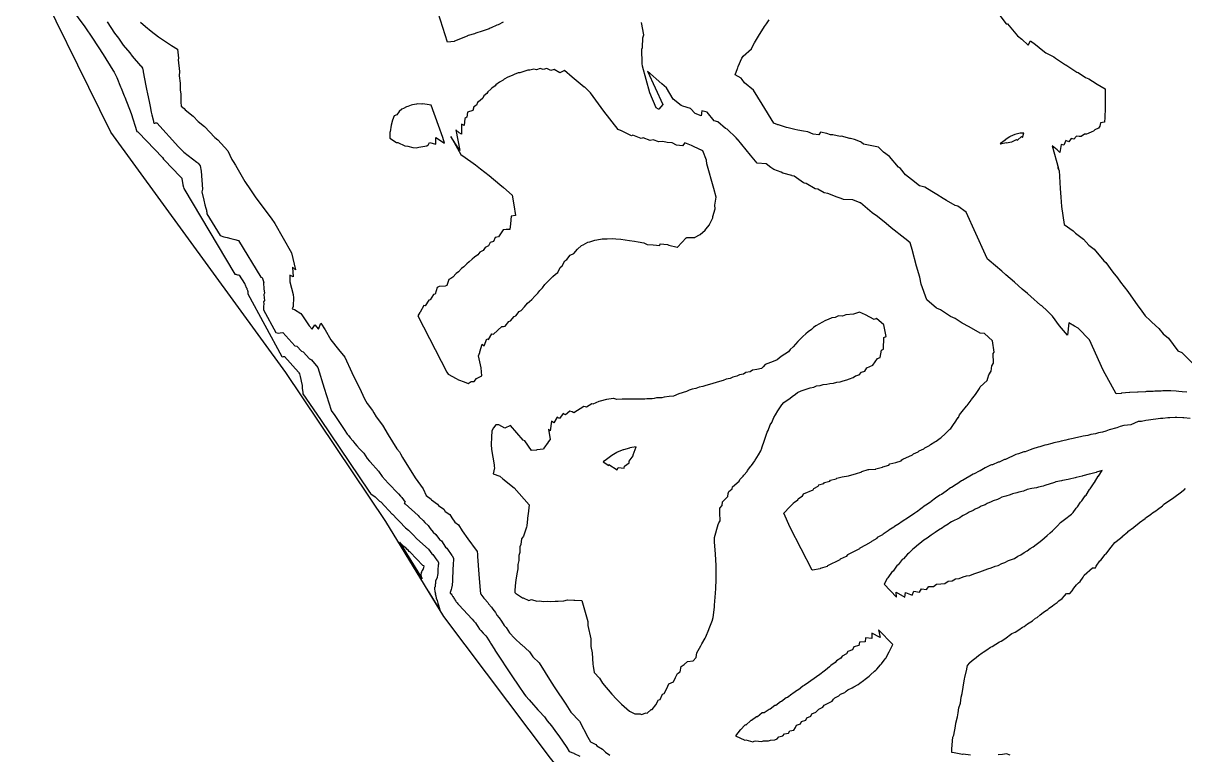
# Model space of a CAD drawing. Header units: metres. Extents: x 706349 to 713144, y 2649082 to 2655455.
# Drawn here: x 707004.7 to 707408.8, y 2652810.2 to 2653064.9 of the extents above; entities that cross this region are included whole.
import ezdxf

# ---------------------------------------------------------------- set-up
doc = ezdxf.new("R2010")
doc.units = ezdxf.units.M
for name, color, linetype in [('C-TINN-BNDY', 110, 'Continuous'), ('C-TOPO-MAJR', 9, 'Continuous'), ('C-TOPO-MINR', 8, 'Continuous')]:
    doc.layers.add(name, color=color, linetype=linetype)

msp = doc.modelspace()

# ---------------------------------------------------------------- linework, layer by layer
at = {"layer": 'C-TINN-BNDY', "color": 110, "linetype": 'Continuous', "lineweight": -3, "flags": 128}
msp.add_lwpolyline([(707845.05, 2652247.32), (707705.16, 2652328.1), (707671.75, 2652357.55), (707530.78, 2652463.27), (707510.3, 2652478.6), (707462.57, 2652517.46), (707431, 2652547.69), (707400.09, 2652574.82), (707368.79, 2652604.09), (707310.31, 2652663.69), (707281.58, 2652696.5), (707242.31, 2652745.87), (707202.93, 2652790.51), (707188.14, 2652809.06), (707151.07, 2652858.4), (707130.89, 2652891.41), (707096, 2652943.28), (707035.14, 2653026.93), (707004.68, 2653089)], dxfattribs=at)
at = {"layer": 'C-TOPO-MAJR', "color": 9, "linetype": 'Continuous', "lineweight": -3, "flags": 128}
for points in [[(707033.91, 2653065.31), (707036.42, 2653061.45), (707037.81, 2653059.67), (707039.49, 2653057.23), (707041.72, 2653054.52), (707042.57, 2653053.39), (707045.53, 2653050.01), (707045.66, 2653049.86), (707046.2, 2653049.27), (707046.39, 2653048.19), (707046.44, 2653047.93), (707047.33, 2653043.06), (707047.59, 2653041.88), (707047.94, 2653040.31), (707048.5, 2653037.57), (707048.84, 2653035.84), (707049.25, 2653033.93), (707049.45, 2653033.01), (707049.85, 2653031.24), (707050.11, 2653029.96), (707050.15, 2653029.97), (707050.28, 2653030.02), (707050.29, 2653030.03), (707050.49, 2653030.1), (707050.69, 2653030.15), (707050.93, 2653030.19), (707051.11, 2653030.17), (707058.74, 2653021.78), (707059.72, 2653020.81), (707060.54, 2653020), (707065.11, 2653016.47), (707065.32, 2653016.28), (707065.49, 2653016.14), (707066.3, 2653015.25), (707066.63, 2653013.35), (707067.01, 2653007.07), (707066.84, 2653006.21), (707067.49, 2653003.32), (707067.9, 2653001.64), (707068.2, 2653000.54), (707068.41, 2652999.81), (707068.45, 2652999.43), (707068.51, 2652999.12), (707068.55, 2652998.88), (707068.59, 2652998.69), (707068.62, 2652998.55), (707073.18, 2652990.95), (707074.44, 2652990.51), (707075.67, 2652990.28), (707076.93, 2652989.97), (707078.25, 2652989.6), (707079.55, 2652989.21), (707087.34, 2652976.5), (707087.78, 2652976.35), (707088.38, 2652974.62), (707088.29, 2652974.45), (707088.45, 2652972.39), (707088.62, 2652970.86), (707088.37, 2652970.44), (707088.51, 2652969.26), (707088.61, 2652968.39), (707088.29, 2652967.84), (707088.34, 2652967.17), (707088.23, 2652966.31), (707088.24, 2652965.86), (707088.25, 2652965.54), (707088.26, 2652965.33), (707088.27, 2652965.21), (707088.27, 2652965.15), (707092.54, 2652957.24), (707093.34, 2652957.03), (707094.12, 2652957.15), (707094.98, 2652957.18), (707099.17, 2652952.57), (707099.89, 2652952.41), (707101.51, 2652950.69), (707102.1, 2652950.51), (707104.32, 2652948.06), (707104.66, 2652947.96), (707105.01, 2652947.73), (707107.14, 2652945.07), (707109.36, 2652937.79), (707111.81, 2652930.14), (707111.77, 2652930.01), (707113.05, 2652928.28), (707114.91, 2652925.49), (707116.29, 2652923.46), (707117.38, 2652921.88), (707117.84, 2652921.35), (707118.46, 2652920.59), (707119.31, 2652919.48), (707120.1, 2652918.55), (707120.72, 2652917.75), (707121.66, 2652916.77), (707122.87, 2652915.52), (707123.14, 2652915.21), (707124.33, 2652913.32), (707125.12, 2652912.48), (707125.34, 2652912.19), (707128.3, 2652908.93), (707129.61, 2652907.14), (707131.67, 2652904.77), (707135.24, 2652901.1), (707135.99, 2652900.28), (707136.44, 2652899.81), (707137.59, 2652898.11), (707137.39, 2652897.88), (707137.28, 2652897.68), (707137.48, 2652897.7), (707137.54, 2652897.54), (707142.07, 2652893.57), (707142.47, 2652893.04), (707143.82, 2652891.81), (707144.39, 2652891.02), (707145.57, 2652890.07), (707146.31, 2652889.03), (707147.29, 2652887.72), (707148.25, 2652886.94), (707149.48, 2652885.21), (707150.17, 2652884.69), (707151.64, 2652882.5), (707152.06, 2652882.2), (707153.77, 2652879.54), (707153.87, 2652879.47), (707154.4, 2652878.65), (707154.3, 2652876.07), (707154.2, 2652875.09), (707154.02, 2652870.72), (707153.98, 2652869.3), (707153.64, 2652868.17), (707153.62, 2652867.73), (707153.24, 2652866.74), (707153.23, 2652866.7), (707153.18, 2652866.57), (707153.22, 2652866.53), (707153.23, 2652866.53), (707153.54, 2652866.24), (707153.57, 2652866.19), (707153.86, 2652865.86), (707154.09, 2652865.48), (707154.17, 2652865.35), (707154.42, 2652864.96), (707154.52, 2652864.78), (707154.75, 2652864.35), (707154.89, 2652864.14), (707155.16, 2652863.7), (707155.35, 2652863.5), (707155.65, 2652863.08), (707155.95, 2652862.72), (707156.2, 2652862.39), (707160.9, 2652857.47), (707161.49, 2652856.79), (707162.01, 2652856.2), (707162.38, 2652855.59), (707162.87, 2652854.85), (707163.48, 2652853.99), (707163.89, 2652853.47), (707164.67, 2652852.59), (707165.63, 2652851.58), (707165.94, 2652851.2), (707167.12, 2652849.25), (707167.29, 2652849.05), (707168.72, 2652846.7), (707168.72, 2652846.69), (707168.77, 2652846.61), (707174.91, 2652837.38), (707176.92, 2652834.41), (707179.12, 2652831.2), (707179.56, 2652830.57), (707180.68, 2652829.37), (707181.46, 2652828.49), (707181.57, 2652828.37), (707183.77, 2652825.88), (707184.17, 2652825.45), (707186, 2652823.39), (707187.02, 2652822.01), (707188.45, 2652820.35), (707190.17, 2652817.9), (707191.09, 2652816.79), (707193.77, 2652812.72), (707194.62, 2652811.42), (707196.2, 2652810.77), (707196.42, 2652810.63), (707198.38, 2652809.75)], [(707409.53, 2652936.5), (707407.9, 2652936.54), (707406.79, 2652936.73), (707405.84, 2652936.83), (707404.02, 2652936.85), (707403.22, 2652936.87), (707401.24, 2652936.85), (707400.58, 2652936.83), (707398.4, 2652936.79), (707397.88, 2652936.73), (707395.53, 2652936.66), (707395.14, 2652936.59), (707392.64, 2652936.49), (707392.37, 2652936.44), (707389.73, 2652936.32), (707389.57, 2652936.28), (707386.81, 2652936.06), (707386.7, 2652936.01), (707384.98, 2652935.87), (707380.43, 2652944.11), (707375.67, 2652954.65), (707371.77, 2652958.75), (707370.49, 2652959.44), (707368.46, 2652960.53), (707368.02, 2652956.26), (707365.23, 2652959.58), (707362.83, 2652962.95), (707360.94, 2652964.77), (707359.05, 2652966.46), (707358.65, 2652966.78), (707355.32, 2652969.77), (707354.13, 2652970.75), (707352.29, 2652972.3), (707349.63, 2652974.69), (707346.53, 2652977.31), (707345.14, 2652978.53), (707340.73, 2652982.25), (707340.61, 2652982.36), (707340.16, 2652982.73), (707339.48, 2652984.24), (707332.75, 2652999.09), (707329.84, 2653001.18), (707328.9, 2653001.41), (707325.96, 2653003.15), (707324.72, 2653003.9), (707322.55, 2653005.23), (707320.79, 2653006.3), (707318.34, 2653007.81), (707316.48, 2653008.31), (707313.72, 2653010.47), (707311.66, 2653012.1), (707309.93, 2653014.27), (707309.26, 2653014.8), (707306.04, 2653018.48), (707303.98, 2653019.94), (707302.23, 2653021.75), (707297.03, 2653022.81), (707296.35, 2653023.33), (707295.98, 2653023.59), (707293.94, 2653024.42), (707292.5, 2653024.79), (707292.34, 2653024.77), (707289.38, 2653025.56), (707288.89, 2653025.48), (707286.38, 2653026.03), (707285.59, 2653025.96), (707284.3, 2653026.43), (707282.06, 2653027), (707281.5, 2653025.97), (707279.58, 2653026.27), (707277.65, 2653027.01), (707276.19, 2653027.33), (707274.23, 2653027.66), (707273.18, 2653027.88), (707270.86, 2653028.41), (707270.2, 2653028.56), (707267.47, 2653029.47), (707267.25, 2653029.52), (707265.81, 2653030.12), (707261.73, 2653036.66), (707258.8, 2653041.56), (707255.68, 2653044.06), (707254.87, 2653045.23), (707254.51, 2653045.79), (707252.37, 2653046.9), (707253.17, 2653049.06), (707253.3, 2653049.38), (707253.46, 2653049.78), (707254.76, 2653052.71), (707255.16, 2653053.44), (707258.11, 2653055.95), (707258.55, 2653057.03), (707259.16, 2653058.08), (707260.13, 2653059.73), (707260.86, 2653060.98), (707261.72, 2653062.24), (707262.55, 2653063.7), (707263.3, 2653064.66), (707264.27, 2653066.04)]]:
    msp.add_lwpolyline(points, dxfattribs=at)
at = {"layer": 'C-TOPO-MINR', "color": 8, "linetype": 'Continuous', "lineweight": -3, "flags": 128}
for points, elevation in [([(707021.51, 2653069.92), (707026.13, 2653063.64), (707028.8, 2653059.61), (707032.48, 2653053.99), (707035.82, 2653048.5), (707036.27, 2653047.78), (707036.94, 2653046.65), (707037.24, 2653045.92), (707038.52, 2653042.77), (707038.62, 2653042.51), (707038.75, 2653042.23), (707039.81, 2653039.62), (707040, 2653039.13), (707042.2, 2653033.41), (707044.23, 2653027.23), (707044.52, 2653027.05), (707044.52, 2653027.03), (707044.62, 2653026.96), (707044.63, 2653026.95), (707044.73, 2653026.86), (707053.08, 2653018.12), (707053.53, 2653017.59), (707053.86, 2653017.21), (707059.27, 2653011.53), (707059.32, 2653011.48), (707059.84, 2653010.98), (707059.87, 2653010.72), (707060.09, 2653009.48), (707060.25, 2653008.56), (707060.44, 2653007.81), (707060.53, 2653007.29), (707078.34, 2652977.56), (707078.64, 2652977.46), (707078.92, 2652977.41), (707079.21, 2652977.33), (707079.52, 2652977.25), (707079.82, 2652977.16), (707081.62, 2652974.22), (707081.81, 2652974.15), (707081.82, 2652973.98), (707081.86, 2652973.76), (707081.96, 2652973.49), (707082.19, 2652973.17), (707082.28, 2652972.89), (707082.44, 2652972.64), (707082.52, 2652972.35), (707082.64, 2652972.18), (707082.68, 2652971.92), (707082.74, 2652971.82), (707082.76, 2652971.59), (707082.78, 2652971.56), (707082.79, 2652971.54), (707082.78, 2652971.51), (707082.8, 2652971.14), (707082.85, 2652970.8), (707082.85, 2652970.65), (707094.62, 2652948.83), (707094.94, 2652948.75), (707095.25, 2652948.8), (707095.6, 2652948.81), (707100.45, 2652943.46), (707100.62, 2652943.16), (707100.82, 2652942.88), (707101.05, 2652941.93), (707101.04, 2652941.87), (707101.65, 2652939.28), (707101.71, 2652938.97), (707101.77, 2652937.82), (707101.86, 2652937.01), (707101.91, 2652936.48), (707101.98, 2652936.12), (707102.02, 2652935.87), (707108.13, 2652926.91), (707124.9, 2652901.93), (707125.56, 2652901.15), (707126.11, 2652900.71), (707126.63, 2652900.4), (707127.18, 2652900.04), (707128.64, 2652898.56), (707129.09, 2652898.26), (707133.17, 2652893.91), (707133.19, 2652893.92), (707133.34, 2652893.76), (707134.53, 2652892.48), (707135.57, 2652891.44), (707137.65, 2652889.25), (707138.74, 2652888.36), (707140.32, 2652886.81), (707141.66, 2652885.36), (707145.66, 2652881.85), (707146.9, 2652880.22), (707147.18, 2652879.96), (707148.6, 2652877.98), (707148.67, 2652877.92), (707149.18, 2652877.21), (707149.13, 2652876.42), (707149.1, 2652876.37), (707148.98, 2652874.45), (707148.88, 2652873.15), (707148.78, 2652872.88), (707148.69, 2652871.93), (707148.6, 2652871.6), (707148.18, 2652870.79), (707148.14, 2652870.38), (707148.12, 2652869.84), (707148.06, 2652869.46), (707148.06, 2652868.96), (707147.98, 2652868.7), (707147.86, 2652868.55), (707147.76, 2652868.44), (707147.83, 2652867.86), (707147.95, 2652867.17), (707147.89, 2652867.1), (707148.09, 2652866.28), (707148.06, 2652866.24), (707148.23, 2652865.53), (707148.2, 2652865.5), (707148.4, 2652864.72), (707148.65, 2652863.88), (707148.91, 2652862.97), (707149.69, 2652860.79), (707145.72, 2652867.15)], 2), ([(707171.71, 2653065.25), (707169.9, 2653064.33), (707169.44, 2653064.15), (707167.52, 2653063.28), (707167.11, 2653063.13), (707166.74, 2653062.96), (707164.68, 2653062.21), (707164.36, 2653062.07), (707162.18, 2653061.4), (707161.94, 2653061.27), (707161.71, 2653061.13), (707159.44, 2653060.54), (707159.29, 2653060.43), (707159.14, 2653060.32), (707154.79, 2653058.67), (707154.72, 2653058.61), (707154.64, 2653058.55), (707152.26, 2653058.22), (707149, 2653068.49)], -2), ([(707343.81, 2653068.5), (707346.67, 2653064.69), (707347.18, 2653064.64), (707350.61, 2653060.52), (707352.19, 2653059.35), (707354.34, 2653057.2), (707355.2, 2653058.68), (707356.89, 2653057.43), (707359.46, 2653055.33), (707360.53, 2653054.58), (707363.26, 2653053.12), (707363.88, 2653052.75), (707367.37, 2653050.43), (707367.5, 2653050.37), (707368.54, 2653049.67), (707371.24, 2653047.87), (707371.79, 2653047.68), (707374.24, 2653045.93), (707375.41, 2653045.5), (707376.68, 2653044.66), (707378.4, 2653043.7), (707381.09, 2653042.01), (707381.12, 2653035.27), (707381.07, 2653032.05), (707380.87, 2653030.41), (707379.56, 2653030.18), (707379.22, 2653029.04), (707378.8, 2653028.39), (707377.48, 2653027.81), (707377.02, 2653027.34), (707376.5, 2653027.02), (707375.19, 2653026.43), (707374.6, 2653026.26), (707373.9, 2653026.21), (707372.77, 2653025.39), (707372.07, 2653025.38), (707371.16, 2653025.53), (707370.27, 2653024.48), (707369.31, 2653024.74), (707368.44, 2653023.61), (707367.39, 2653024.03), (707366.73, 2653022.38), (707365.81, 2653022.65), (707365.41, 2653019.92), (707364.37, 2653020.82), (707362.67, 2653022.24), (707364.87, 2653014.24), (707364.58, 2653014.6), (707365.08, 2653013.58), (707365.45, 2653007.37), (707365.74, 2653004.33), (707365.97, 2653001.09), (707366.87, 2652994.85), (707370.04, 2652992.62), (707370.84, 2652991.74), (707373.61, 2652989.75), (707375.47, 2652987.58), (707377.35, 2652986.2), (707380.62, 2652982.13), (707381.38, 2652981.55), (707383.79, 2652978.19), (707385.41, 2652976.19), (707386.43, 2652974.72), (707389.05, 2652971.52), (707392.54, 2652966.48), (707393.34, 2652965.48), (707395.03, 2652963.04), (707396.81, 2652961.39), (707397.31, 2652960.8), (707399.78, 2652958.64), (707401.35, 2652956.7), (707403.16, 2652955.2), (707406.46, 2652950.85), (707407.79, 2652950.24), (707411.42, 2652946.61)], 2), ([(707045.44, 2653065.21), (707047.24, 2653063.67), (707049.14, 2653062.12), (707051.69, 2653060.17), (707052.77, 2653059.44), (707055.91, 2653057.29), (707056.27, 2653057.1), (707058.41, 2653055.83), (707058.68, 2653052.75), (707058.64, 2653052.11), (707059.08, 2653048.1), (707058.98, 2653046.56), (707059.29, 2653043.99), (707059.28, 2653041.59), (707059.47, 2653040.25), (707059.54, 2653037.36), (707059.68, 2653035.98), (707060.69, 2653035.14), (707061.02, 2653034.77), (707063.85, 2653032.51), (707065.5, 2653030.71), (707067.74, 2653028.92), (707071.34, 2653025.09), (707072.39, 2653024.29), (707075.86, 2653020.39), (707077.28, 2653017.45), (707077.75, 2653016.7), (707078.55, 2653015.43), (707081.8, 2653009.76), (707083.81, 2653006.83), (707085.37, 2653004.4), (707088.08, 2653000.78), (707090.95, 2652996.99), (707092.2, 2652995.13), (707098.06, 2652984.91), (707099.46, 2652979), (707098.34, 2652979.92), (707098.63, 2652976.56), (707097.47, 2652977.21), (707097.42, 2652974.85), (707098.62, 2652970.47), (707098.74, 2652969.3), (707098.57, 2652966.45), (707098.59, 2652966.24), (707098.21, 2652965.45), (707099.1, 2652965.18), (707101.26, 2652963.78), (707101.6, 2652963.35), (707104.18, 2652959.51), (707105.21, 2652958.4), (707106.15, 2652959.87), (707107.37, 2652958.41), (707108.18, 2652960.43), (707109.72, 2652958.13), (707111.69, 2652954.64), (707114.32, 2652951.28), (707116.59, 2652948.65), (707119.01, 2652943.32), (707122.22, 2652936.7), (707123.46, 2652934.11), (707124.3, 2652932.44), (707126.22, 2652930.03), (707126.65, 2652929.3), (707127.49, 2652927.88), (707129.7, 2652924.93), (707131.7, 2652921.54), (707134.63, 2652916.77), (707135.57, 2652915.62), (707135.9, 2652915.03), (707136.7, 2652913.7), (707141.07, 2652906.59), (707143.81, 2652902.79), (707144.88, 2652900.51), (707146.64, 2652899.19), (707146.79, 2652898.96), (707148.84, 2652897.49), (707149.17, 2652896.97), (707151, 2652895.7), (707151.53, 2652894.87), (707153.12, 2652893.87), (707153.84, 2652892.71), (707154.84, 2652891.2), (707156.08, 2652890.28), (707157.43, 2652888.16), (707159.39, 2652885.36), (707162.28, 2652881.44), (707162.36, 2652881.37), (707162.67, 2652880.93), (707162.74, 2652880), (707162.79, 2652879.3), (707163.25, 2652873.11), (707163.67, 2652867.38), (707163.74, 2652866.34), (707163.86, 2652866.19), (707163.87, 2652866.18), (707163.88, 2652866.17), (707163.88, 2652866.16), (707165, 2652864.78), (707165.09, 2652864.68), (707165.21, 2652864.56), (707166.34, 2652863.2), (707166.58, 2652862.8), (707167.62, 2652861.57), (707168.02, 2652860.93), (707168.95, 2652859.79), (707169.51, 2652858.87), (707170.31, 2652857.94), (707171.04, 2652856.76), (707172.03, 2652855.26), (707172.67, 2652854.51), (707173.92, 2652852.73), (707175.57, 2652850.83), (707175.85, 2652850.53), (707177.8, 2652848.74), (707177.82, 2652848.71), (707178.02, 2652848.58), (707180.79, 2652846.02), (707182.01, 2652844.27), (707184.19, 2652842.19), (707188.35, 2652835.53), (707189.61, 2652833.55), (707193.42, 2652827.83), (707195.19, 2652825.1), (707198.18, 2652821.87), (707201.17, 2652816.34), (707202.05, 2652814.76), (707203.86, 2652813.77), (707204.24, 2652813.38), (707206.21, 2652812.19), (707207.24, 2652811.1), (707208.76, 2652810.14)], -2), ([(707410.69, 2652927.28), (707408.45, 2652927.52), (707408.11, 2652927.53), (707406.03, 2652927.59), (707405.53, 2652927.58), (707403.61, 2652927.54), (707402.95, 2652927.52), (707401.17, 2652927.31), (707400.37, 2652927.29), (707398.72, 2652927.01), (707397.81, 2652926.98), (707396.26, 2652926.65), (707395.23, 2652926.6), (707393.79, 2652926.27), (707392.65, 2652926.18), (707390.11, 2652925.09), (707388.9, 2652924.99), (707387.61, 2652924.84), (707386.34, 2652924.46), (707385.16, 2652924), (707382.53, 2652923.35), (707381.37, 2652922.92), (707380.25, 2652922.53), (707378.76, 2652922.33), (707377.71, 2652921.93), (707376.14, 2652921.73), (707375.13, 2652921.41), (707373.5, 2652921.16), (707372.56, 2652920.87), (707370.9, 2652920.55), (707370.01, 2652920.31), (707368.3, 2652919.97), (707367.48, 2652919.75), (707365.78, 2652919.36), (707365.01, 2652919.18), (707363.27, 2652918.75), (707362.59, 2652918.58), (707360.81, 2652918.11), (707360.18, 2652917.98), (707358.39, 2652917.43), (707357.81, 2652917.33), (707356.01, 2652916.72), (707355.04, 2652916.39), (707353.27, 2652915.72), (707352.79, 2652915.64), (707350.97, 2652914.94), (707350.53, 2652914.87), (707350.1, 2652914.79), (707346.5, 2652913.05), (707346.1, 2652912.97), (707344.23, 2652912.13), (707343.85, 2652912.05), (707341.97, 2652911.2), (707341.62, 2652911.11), (707341.26, 2652911.01), (707339.43, 2652910.09), (707337.64, 2652909.09), (707337.3, 2652908.99), (707335.53, 2652908.03), (707335.22, 2652907.91), (707333.49, 2652906.86), (707333.18, 2652906.74), (707331.47, 2652905.68), (707331.16, 2652905.56), (707329.54, 2652904.44), (707329.24, 2652904.3), (707327.64, 2652903.23), (707327.34, 2652903.09), (707325.77, 2652901.98), (707324.22, 2652900.86), (707323.63, 2652900.58), (707322.1, 2652899.49), (707320.59, 2652898.36), (707320.32, 2652898.2), (707318.78, 2652897.11), (707318.51, 2652896.95), (707315.45, 2652894.72), (707315.19, 2652894.55), (707314.93, 2652894.36), (707313.35, 2652893.29), (707311.72, 2652892.19), (707311.48, 2652891.99), (707309.8, 2652890.91), (707309.56, 2652890.7), (707307.83, 2652889.66), (707307.61, 2652889.44), (707305.86, 2652888.37), (707305.65, 2652888.13), (707303.89, 2652887.06), (707303.69, 2652886.81), (707301.83, 2652885.8), (707301.65, 2652885.54), (707299.79, 2652884.49), (707299.61, 2652884.22), (707297.72, 2652883.18), (707295.74, 2652882.17), (707295.6, 2652881.91), (707293.6, 2652880.84), (707291.5, 2652879.79), (707291.01, 2652879.26), (707288.91, 2652878.33), (707288.79, 2652878.07), (707284.53, 2652875.98), (707284.44, 2652875.76), (707281.99, 2652875.07), (707281.94, 2652874.91), (707279.25, 2652874.5), (707279.25, 2652874.49), (707279.16, 2652874.49), (707271.5, 2652889.33), (707269.38, 2652894.34), (707269.64, 2652894.69), (707269.65, 2652894.71), (707271.09, 2652896.22), (707271.15, 2652896.33), (707272.59, 2652897.71), (707272.68, 2652897.91), (707274.21, 2652899.02), (707274.33, 2652899.3), (707275.87, 2652900.33), (707276.01, 2652900.68), (707276.19, 2652901.08), (707279.55, 2652902.46), (707279.73, 2652902.86), (707281.29, 2652903.75), (707281.52, 2652904.15), (707283.27, 2652904.69), (707283.51, 2652905.05), (707285.35, 2652905.49), (707285.61, 2652905.76), (707287.49, 2652906.22), (707287.73, 2652906.47), (707289.65, 2652906.93), (707291.8, 2652907.34), (707292.17, 2652907.45), (707294.24, 2652908.07), (707296.42, 2652908.77), (707296.48, 2652908.8), (707298.71, 2652909.5), (707298.71, 2652909.5), (707298.86, 2652909.55), (707301.3, 2652909.65), (707301.38, 2652909.78), (707303.6, 2652910.3), (707303.73, 2652910.5), (707305.82, 2652911.03), (707306.21, 2652911.44), (707308.26, 2652911.99), (707310.17, 2652912.49), (707310.42, 2652912.84), (707310.69, 2652913.12), (707314.14, 2652914.59), (707314.43, 2652914.96), (707316.09, 2652915.65), (707316.43, 2652915.98), (707318.07, 2652916.68), (707318.43, 2652917.01), (707319.98, 2652917.92), (707320.35, 2652918.24), (707321.88, 2652919.1), (707322.28, 2652919.37), (707323.71, 2652920.41), (707324.08, 2652920.71), (707325.42, 2652921.94), (707325.74, 2652922.2), (707327.14, 2652923.52), (707327.39, 2652923.76), (707328.59, 2652925.53), (707328.76, 2652925.66), (707330.01, 2652927.63), (707330.06, 2652927.68), (707330.45, 2652928.51), (707331.43, 2652929.74), (707332.87, 2652931.55), (707332.99, 2652931.66), (707333.11, 2652931.78), (707334.47, 2652933.64), (707334.67, 2652933.88), (707335.96, 2652935.6), (707336.21, 2652935.98), (707337.36, 2652937.67), (707337.68, 2652938.26), (707340.09, 2652940.47), (707340.36, 2652941.3), (707340.64, 2652942.5), (707341.47, 2652943.71), (707341.64, 2652945.66), (707342.28, 2652946.56), (707342.2, 2652949.85), (707342.48, 2652950.42), (707341.93, 2652954.28), (707339.11, 2652956.81), (707337.63, 2652956.95), (707333.85, 2652959.15), (707331.41, 2652960.45), (707328.96, 2652962.03), (707327.35, 2652962.76), (707323.84, 2652965.13), (707323.05, 2652965.46), (707322.46, 2652965.65), (707319.1, 2652968.55), (707317.11, 2652974.09), (707316.59, 2652976.44), (707315.43, 2652980.35), (707313.95, 2652986.06), (707313.71, 2652986.87), (707313.3, 2652988.47), (707311.88, 2652989.58), (707311.41, 2652989.97), (707306.68, 2652993.66), (707304.9, 2652995.13), (707301.93, 2652997.53), (707300.03, 2652998.91), (707296.03, 2653002.3), (707295.9, 2653002.35), (707295.88, 2653002.36), (707293.3, 2653003.36), (707290.06, 2653003.46), (707289.23, 2653003.85), (707287.49, 2653004.4), (707286.1, 2653005.07), (707284.61, 2653005.54), (707283.37, 2653005.84), (707281.21, 2653007.05), (707280.27, 2653007.25), (707277.12, 2653009.06), (707276.57, 2653009.2), (707276.14, 2653009.25), (707272.87, 2653011.6), (707272.2, 2653011.79), (707272.12, 2653011.83), (707268.97, 2653012.72), (707268.45, 2653013.06), (707265.81, 2653013.9), (707264.81, 2653014.69), (707263.23, 2653015.97), (707260.01, 2653016.12), (707257.72, 2653018.96), (707253.21, 2653024.47), (707253.09, 2653024.56), (707252.79, 2653024.99), (707249.63, 2653027.99), (707249, 2653028.23), (707246.34, 2653030.54), (707245.14, 2653030.94), (707242.61, 2653033.85), (707240.76, 2653034.31), (707240.52, 2653032.64), (707238.48, 2653033.45), (707236.84, 2653035.22), (707234.22, 2653035.99), (707233.66, 2653036.26), (707230.78, 2653038.42), (707228.45, 2653042.41), (707226.82, 2653043.79), (707221.92, 2653048.23), (707227.19, 2653036.59), (707225.86, 2653034.97), (707225.75, 2653034.97), (707224.96, 2653035.45), (707222.74, 2653040.6), (707220.14, 2653049.89), (707220.04, 2653050.79), (707220.07, 2653050.88), (707219.88, 2653055.84), (707220.1, 2653056.46), (707220.23, 2653059.81), (707220.57, 2653060.85), (707219.81, 2653065.1)], -2), ([(707334.26, 2652810.12), (707331.76, 2652810.42), (707331.46, 2652810.37), (707328.61, 2652810.89), (707328.54, 2652810.88), (707327.8, 2652811.07), (707327.8, 2652812.22), (707327.82, 2652812.34), (707328.07, 2652816.3), (707328.51, 2652817.06), (707329.05, 2652820.17), (707329.18, 2652821.23), (707329.79, 2652823.48), (707329.95, 2652824.88), (707330.17, 2652826.62), (707330.74, 2652828.19), (707330.97, 2652830.32), (707331.37, 2652831.53), (707331.71, 2652833.8), (707332.16, 2652836.63), (707332.35, 2652837.16), (707332.94, 2652840.01), (707332.99, 2652840.17), (707333.21, 2652841.33), (707333.99, 2652842.25), (707334.07, 2652842.33), (707335.46, 2652843.52), (707335.67, 2652843.67), (707337.01, 2652844.83), (707338.32, 2652845.69), (707338.7, 2652845.92), (707340, 2652846.79), (707341.24, 2652847.69), (707341.76, 2652847.95), (707343.09, 2652848.68), (707344.33, 2652849.56), (707344.91, 2652849.82), (707346.21, 2652850.57), (707348.63, 2652852.4), (707349.85, 2652852.9), (707351.11, 2652853.73), (707352.32, 2652854.64), (707352.9, 2652854.91), (707354.06, 2652855.8), (707354.63, 2652856.1), (707355.79, 2652856.89), (707356.87, 2652857.75), (707357.42, 2652858.05), (707358.49, 2652858.89), (707359.55, 2652859.72), (707360.07, 2652860.07), (707361.16, 2652860.85), (707361.69, 2652861.25), (707362.78, 2652862.04), (707363.33, 2652862.53), (707364.47, 2652863.23), (707365.06, 2652863.82), (707366.12, 2652864.59), (707366.94, 2652865.53), (707367.69, 2652866.31), (707368.88, 2652866.36), (707369.6, 2652867.29), (707370.28, 2652868.23), (707371.19, 2652869.43), (707371.85, 2652870.04), (707372.44, 2652870.58), (707373.47, 2652872.04), (707373.84, 2652872.73), (707376.71, 2652875.24), (707377.72, 2652875.27), (707377.98, 2652875.84), (707379.32, 2652877.72), (707379.57, 2652877.96), (707381.13, 2652879.95), (707381.3, 2652880.09), (707381.45, 2652880.22), (707383.09, 2652882.39), (707383.15, 2652882.45), (707383.2, 2652882.49), (707384.53, 2652884.1), (707385.01, 2652884.51), (707385.01, 2652884.52), (707387.01, 2652886.14), (707387.05, 2652886.19), (707389.01, 2652887.79), (707389.07, 2652887.89), (707391.02, 2652889.36), (707391.1, 2652889.49), (707393, 2652890.95), (707393.11, 2652891.12), (707395.03, 2652892.49), (707395.16, 2652892.68), (707397.08, 2652893.96), (707397.21, 2652894.18), (707399.15, 2652895.38), (707399.29, 2652895.59), (707401.11, 2652896.88), (707401.28, 2652897.1), (707401.44, 2652897.36), (707405.07, 2652899.74), (707405.49, 2652900.12), (707407.18, 2652901.42), (707408.8, 2652902.69), (707408.95, 2652903.03)], -2), ([(707348.09, 2652810.1), (707346.77, 2652810.53), (707345.44, 2652810.38), (707343.93, 2652810.22)], -2)]:
    msp.add_lwpolyline(points, dxfattribs=dict(at, elevation=elevation))
for points, elevation in [([(707156.63, 2653020.55), (707156.15, 2653021.28), (707153.47, 2653025.47), (707156.9, 2653019.13), (707157.44, 2653018.78), (707157.59, 2653018.67), (707162.07, 2653015.6), (707163.76, 2653014.2), (707166.85, 2653011.88), (707170.49, 2653008.68), (707171.77, 2653007.66), (707174.85, 2653004.96), (707175.33, 2653001.66), (707175.97, 2652997.93), (707174.4, 2652997.72), (707174.21, 2652995.02), (707173.98, 2652993.09), (707172.71, 2652993.04), (707171.62, 2652992.95), (707170.06, 2652990.54), (707168.94, 2652990.27), (707168.34, 2652988.9), (707167.19, 2652988.53), (707166.55, 2652987.32), (707165.44, 2652986.78), (707164.71, 2652985.78), (707163.59, 2652985.12), (707162.84, 2652984.21), (707161.7, 2652983.48), (707160.94, 2652982.68), (707159.82, 2652981.79), (707159.06, 2652981.07), (707157.96, 2652980.04), (707157.2, 2652979.45), (707156.08, 2652978.28), (707155.34, 2652977.76), (707154.18, 2652976.45), (707153.48, 2652976.05), (707152.76, 2652975.66), (707152.03, 2652973.58), (707151.44, 2652973.33), (707149.4, 2652973.17), (707148.69, 2652972.9), (707147.99, 2652970.6), (707147.46, 2652970.45), (707146.22, 2652968.6), (707145.81, 2652968.52), (707144.49, 2652966.51), (707144.1, 2652966.62), (707142.77, 2652964.26), (707142.71, 2652964.15), (707142.03, 2652962.96), (707152.09, 2652943.45), (707152.56, 2652942.67), (707155.36, 2652941.24), (707156.1, 2652940.77), (707158.15, 2652940.02), (707159.44, 2652939.49), (707160.48, 2652940.13), (707161.61, 2652940.11), (707162.39, 2652941.25), (707164.19, 2652942.09), (707164.05, 2652944.89), (707163.11, 2652949.13), (707163.55, 2652950.28), (707163.54, 2652950.49), (707164.41, 2652953.18), (707165.05, 2652952.56), (707166.03, 2652954.95), (707166.56, 2652954.76), (707167.68, 2652956.79), (707168.28, 2652956.66), (707171.16, 2652959.35), (707171.82, 2652959.34), (707172.37, 2652959.41), (707173.64, 2652961.05), (707174.22, 2652961.24), (707175.47, 2652962.73), (707176.09, 2652963.02), (707177.26, 2652964.51), (707177.91, 2652964.9), (707179.1, 2652966.2), (707180.18, 2652967.42), (707180.88, 2652968.04), (707181.59, 2652968.74), (707182.69, 2652969.83), (707183.69, 2652970.9), (707184.41, 2652971.84), (707185.38, 2652972.78), (707186.13, 2652973.88), (707187.03, 2652974.74), (707189, 2652976.72), (707189.87, 2652977.47), (707190.72, 2652978.14), (707191.5, 2652979.81), (707192.24, 2652980.4), (707193.16, 2652982.13), (707193.81, 2652982.6), (707194.97, 2652984.15), (707196.27, 2652984.73), (707197.51, 2652986.16), (707198.94, 2652987.46), (707199.47, 2652987.76), (707201.13, 2652988.65), (707201.77, 2652988.81), (707203.55, 2652989.34), (707204.25, 2652989.48), (707206.06, 2652989.77), (707206.92, 2652989.83), (707207.87, 2652989.86), (707209.71, 2652989.92), (707210.9, 2652989.83), (707212.65, 2652989.71), (707214.11, 2652989.46), (707215.65, 2652989.28), (707217.34, 2652988.98), (707218.68, 2652988.73), (707220.58, 2652988.4), (707221.81, 2652987.83), (707223.85, 2652987.68), (707226.16, 2652987.5), (707226.32, 2652988.07), (707228.79, 2652987.79), (707229.3, 2652987.56), (707232.26, 2652986.91), (707232.31, 2652986.91), (707235.36, 2652990.11), (707235.49, 2652990.16), (707235.6, 2652990.23), (707237.9, 2652990.27), (707238.19, 2652990.21), (707238.21, 2652990.24), (707240.16, 2652991.3), (707240.2, 2652991.35), (707241.92, 2652992.79), (707242.21, 2652993.2), (707243.42, 2652994.71), (707243.44, 2652994.82), (707244.65, 2652997.11), (707244.65, 2652997.55), (707245.44, 2653000.31), (707245.28, 2653001.54), (707245.75, 2653004.27), (707244.97, 2653007.3), (707242.51, 2653015.87), (707242.36, 2653017.16), (707241.17, 2653020.41), (707240.49, 2653020.74), (707240.34, 2653020.85), (707237.24, 2653022.34), (707234.92, 2653023.27), (707234.04, 2653022.2), (707231.93, 2653022.37), (707230.5, 2653023.23), (707228.74, 2653023.3), (707227.24, 2653023.74), (707225.8, 2653023.63), (707223.9, 2653024.28), (707222.76, 2653024.08), (707220.43, 2653024.95), (707219.63, 2653024.7), (707216.73, 2653025.93), (707216.27, 2653025.71), (707212.61, 2653027.53), (707212.53, 2653027.47), (707211.72, 2653027.92), (707206.69, 2653034.25), (707202.08, 2653040.69), (707200.09, 2653042.64), (707199.88, 2653042.57), (707195.63, 2653046.14), (707192.98, 2653048.35), (707191.36, 2653047.59), (707189.37, 2653048.74), (707188.31, 2653048.4), (707186.83, 2653049.08), (707185.64, 2653048.72), (707184.49, 2653049.09), (707183.24, 2653048.67), (707182.32, 2653048.87), (707180.98, 2653048.49), (707180.24, 2653048.51), (707178.9, 2653048.04), (707177.47, 2653047.61), (707176.91, 2653047.55), (707175.53, 2653046.97), (707175.08, 2653046.82), (707173.69, 2653046.24), (707173.29, 2653046.08), (707171.96, 2653045.37), (707171.63, 2653045.1), (707170.35, 2653044.34), (707169.16, 2653043.45), (707168.86, 2653043.12), (707167.7, 2653042.27), (707167.39, 2653041.86), (707166.34, 2653040.93), (707166.02, 2653040.37), (707164.98, 2653039.57), (707164.64, 2653038.82), (707163.71, 2653038), (707162.75, 2653037.31), (707162.43, 2653036.3), (707161.5, 2653035.74), (707161.16, 2653034.43), (707159.24, 2653033.88), (707159.02, 2653032.22), (707158.34, 2653031.71), (707158.15, 2653029.28), (707157.17, 2653029.73), (707157.13, 2653026.21), (707156.39, 2653026.68), (707155.19, 2653027.78), (707156.63, 2653020.55)], -4), ([(707145.23, 2653036.53), (707143.59, 2653036.77), (707143.34, 2653036.7), (707141.83, 2653036.75), (707141.48, 2653036.66), (707140.14, 2653036.47), (707139.7, 2653036.29), (707138.49, 2653035.9), (707138.01, 2653035.78), (707136.95, 2653035.15), (707136.42, 2653034.96), (707135.49, 2653034.13), (707134.71, 2653032.98), (707133.74, 2653032.66), (707133.21, 2653031.16), (707132.74, 2653029.37), (707132.39, 2653027.01), (707132.23, 2653026.97), (707132.2, 2653024.86), (707134.5, 2653023.3), (707134.97, 2653023.31), (707137.42, 2653022.14), (707138.48, 2653022.06), (707140.21, 2653021.59), (707141.45, 2653021.44), (707142.31, 2653021.67), (707145.07, 2653022.13), (707145.64, 2653022.63), (707146.02, 2653023.39), (707148.21, 2653022.73), (707148.28, 2653023.7), (707148.21, 2653025.13), (707151.26, 2653023.15), (707150.62, 2653025.07), (707149.12, 2653029.22), (707146.56, 2653036.29), (707145.23, 2653036.53)], -4), ([(707344.67, 2653023.02), (707344.58, 2653022.88), (707344.71, 2653022.88), (707344.73, 2653022.87), (707346.63, 2653023.33), (707346.74, 2653023.24), (707348.6, 2653023.61), (707350.25, 2653024.37), (707350.68, 2653024.18), (707352.06, 2653025.42), (707352.41, 2653025.06), (707352.79, 2653026.57), (707351.61, 2653026.56), (707351.53, 2653026.55), (707349.71, 2653026.18), (707348.06, 2653025.41), (707347.92, 2653025.37), (707346.36, 2653024.22), (707346.28, 2653024.2), (707344.67, 2653023.02)], 2), ([(707188.43, 2652926.39), (707188.04, 2652923.03), (707187.4, 2652923.54), (707188.07, 2652919.97), (707187.31, 2652919.1), (707187.28, 2652919.02), (707185.86, 2652916.94), (707185.76, 2652916.59), (707183.34, 2652916.42), (707183.32, 2652916.22), (707181.58, 2652916.1), (707179.23, 2652919.51), (707178.62, 2652919.73), (707174.24, 2652924.8), (707172.27, 2652923.88), (707170.19, 2652925.12), (707169.16, 2652925.13), (707168.33, 2652923.98), (707167.77, 2652922.95), (707167.6, 2652920.77), (707167.53, 2652918.2), (707167.63, 2652916.43), (707168.49, 2652911.11), (707168.53, 2652910.59), (707168.67, 2652910.05), (707168.22, 2652908), (707170.53, 2652907.26), (707171.61, 2652906.22), (707175.44, 2652903.2), (707180.77, 2652897.25), (707180.54, 2652895.12), (707180.5, 2652894.98), (707180.19, 2652892.6), (707180.1, 2652892.3), (707179.91, 2652889.93), (707179.78, 2652889.43), (707178.7, 2652886.29), (707177.99, 2652885.41), (707177.78, 2652883.47), (707177.48, 2652882.64), (707177.45, 2652880.66), (707177.09, 2652879.59), (707177.08, 2652877.83), (707176.74, 2652876.42), (707176.73, 2652874.96), (707176.37, 2652873.26), (707176.02, 2652870.98), (707176.01, 2652870.2), (707175.72, 2652867.55), (707175.7, 2652866.71), (707176.2, 2652866.28), (707176.27, 2652866.26), (707178.37, 2652864.88), (707178.68, 2652864.85), (707180.59, 2652863.92), (707181.57, 2652864.26), (707183.39, 2652863.73), (707184.24, 2652863.84), (707185.82, 2652863.54), (707186.96, 2652863.69), (707188.3, 2652863.59), (707189.75, 2652863.74), (707190.84, 2652863.75), (707192.72, 2652863.86), (707194.09, 2652864.14), (707196.26, 2652864.08), (707196.63, 2652864.1), (707199.01, 2652863.9), (707201.08, 2652856.64), (707201.08, 2652855.17), (707202.13, 2652850.62), (707202.16, 2652847.97), (707202.61, 2652845.69), (707202.89, 2652841.77), (707202.99, 2652841.11), (707203.33, 2652838.89), (707205.18, 2652836.88), (707206.25, 2652835.13), (707209.53, 2652831.32), (707211.13, 2652829.56), (707212.84, 2652827.85), (707214.72, 2652826.23), (707215.62, 2652825.46), (707217.52, 2652824.53), (707219.37, 2652824.44), (707219.77, 2652824.22), (707221.42, 2652824.83), (707221.73, 2652824.76), (707223.17, 2652825.96), (707223.5, 2652825.94), (707224.74, 2652827.59), (707225.76, 2652829.3), (707226.28, 2652829.41), (707227.11, 2652831.34), (707227.73, 2652831.55), (707228.58, 2652833.27), (707229.26, 2652834.9), (707230.89, 2652835.66), (707231.67, 2652837.15), (707232.31, 2652838.52), (707233.3, 2652839.07), (707233.58, 2652840.91), (707234.68, 2652841.69), (707235.77, 2652842.68), (707237.82, 2652842.89), (707238.77, 2652844.09), (707239, 2652845.71), (707240.03, 2652847.38), (707240.46, 2652848.14), (707240.82, 2652848.83), (707241.9, 2652850.77), (707242.19, 2652851.27), (707243.19, 2652853.83), (707243.36, 2652854.13), (707244.47, 2652857.09), (707244.5, 2652857.15), (707244.74, 2652857.96), (707245.19, 2652861.61), (707245.23, 2652862.28), (707245.59, 2652866.45), (707245.61, 2652868.1), (707245.8, 2652871.28), (707245.73, 2652874.03), (707245.82, 2652876.06), (707245.56, 2652880.01), (707245.25, 2652884.34), (707245.15, 2652885.65), (707245.22, 2652885.87), (707246.43, 2652890.33), (707246.74, 2652890.97), (707247.12, 2652891.63), (707247.07, 2652894.4), (707247.08, 2652896.12), (707247.84, 2652897.04), (707247.96, 2652898.26), (707248.87, 2652899.2), (707249.82, 2652900.15), (707249.99, 2652901.17), (707250.17, 2652901.9), (707251.29, 2652902.85), (707251.47, 2652903.45), (707253.8, 2652905.51), (707254, 2652906.01), (707255.16, 2652907.17), (707255.35, 2652907.57), (707256.54, 2652908.84), (707256.72, 2652909.16), (707257.89, 2652910.65), (707258.04, 2652910.87), (707259.21, 2652912.59), (707259.31, 2652912.73), (707260.5, 2652914.6), (707260.55, 2652914.65), (707261.28, 2652915.97), (707261.62, 2652916.98), (707261.68, 2652917.06), (707262.54, 2652919.76), (707262.75, 2652920.06), (707263.52, 2652922.48), (707263.86, 2652923.05), (707264.61, 2652925.1), (707265.1, 2652925.9), (707265.81, 2652927.64), (707266.46, 2652928.59), (707267.19, 2652929.93), (707267.98, 2652930.97), (707268.68, 2652932), (707269.36, 2652932.79), (707271.51, 2652934.37), (707272.24, 2652934.97), (707273.39, 2652935.77), (707274.11, 2652936.34), (707275.4, 2652936.93), (707276.72, 2652937.36), (707278.43, 2652937.96), (707279.81, 2652938.16), (707280.67, 2652938.61), (707282, 2652938.81), (707282.99, 2652939.1), (707284.29, 2652939.22), (707285.37, 2652939.5), (707286.61, 2652939.63), (707287.78, 2652939.87), (707288.94, 2652940.05), (707289.97, 2652940.39), (707291.2, 2652940.7), (707292.18, 2652941.13), (707293.4, 2652941.49), (707294.3, 2652942.12), (707295.51, 2652942.49), (707296.32, 2652943.35), (707297.51, 2652943.71), (707298.21, 2652944.93), (707299.28, 2652945.38), (707300.34, 2652945.82), (707301.97, 2652948.12), (707302.9, 2652948.51), (707303.32, 2652951.09), (707304.01, 2652951.46), (707304.15, 2652955.42), (707304.89, 2652955.8), (707304.11, 2652959.93), (707301.59, 2652962.09), (707300.8, 2652961.79), (707297.7, 2652963.36), (707295.62, 2652964.26), (707294.64, 2652963.92), (707293.6, 2652963.57), (707290.84, 2652963.36), (707289.7, 2652962.88), (707288.39, 2652962.99), (707287.17, 2652962.45), (707286.08, 2652962.29), (707284.78, 2652961.73), (707283.84, 2652961.41), (707282.57, 2652960.71), (707281.74, 2652960.24), (707280.48, 2652959.51), (707279.69, 2652958.97), (707278.94, 2652958.27), (707277.78, 2652957.47), (707277.01, 2652956.69), (707275.94, 2652955.85), (707275.13, 2652955.02), (707274.24, 2652954.06), (707273.34, 2652953.2), (707272.55, 2652952.27), (707271.55, 2652951.33), (707270.89, 2652950.46), (707269.71, 2652949.62), (707268.44, 2652948.87), (707266.99, 2652947.71), (707265.59, 2652947.11), (707262.86, 2652946.02), (707262.15, 2652945.28), (707261.51, 2652944.65), (707259.92, 2652944.35), (707258.43, 2652944.13), (707257.63, 2652943.51), (707256.15, 2652943.33), (707255.33, 2652942.73), (707253.89, 2652942.53), (707252.97, 2652942.02), (707251.6, 2652941.72), (707250.62, 2652941.25), (707249.29, 2652940.91), (707248.25, 2652940.47), (707246.95, 2652940.15), (707245.73, 2652939.78), (707244.6, 2652939.42), (707243.41, 2652939.07), (707242.22, 2652938.78), (707241.09, 2652938.38), (707239.81, 2652938.16), (707238.75, 2652937.72), (707237.4, 2652937.54), (707236.4, 2652937.09), (707235.41, 2652936.63), (707232.76, 2652935.87), (707230.89, 2652935.01), (707229.39, 2652934.89), (707227.71, 2652934.76), (707226.88, 2652934.47), (707225.03, 2652934.42), (707224.26, 2652934.25), (707223.53, 2652934.12), (707221.6, 2652934.12), (707220.98, 2652934.06), (707218.85, 2652934.04), (707218.38, 2652934), (707216.03, 2652934), (707215.72, 2652933.99), (707213.15, 2652933.96), (707213.03, 2652933.95), (707211.19, 2652933.9), (707210.12, 2652934.29), (707210.01, 2652934.27), (707207.6, 2652933.84), (707205.45, 2652933.29), (707204.9, 2652933.15), (707202.9, 2652932.31), (707202.52, 2652932.33), (707200.71, 2652931.22), (707200.27, 2652931.31), (707199.75, 2652931.42), (707196.22, 2652929.28), (707195.62, 2652929.54), (707194.9, 2652929.81), (707193.35, 2652928.6), (707192.52, 2652928.97), (707191.32, 2652927.23), (707190.43, 2652927.74), (707189.33, 2652925.8), (707188.43, 2652926.39)], -4), ([(707207.57, 2652912.96), (707206.44, 2652912.19), (707208.4, 2652910.91), (707208.4, 2652911.26), (707211.31, 2652909.37), (707211.64, 2652910.21), (707213.81, 2652910.01), (707213.87, 2652910.74), (707215.47, 2652911.8), (707215.52, 2652912.39), (707216.85, 2652914.3), (707216.89, 2652914.62), (707217.95, 2652917.38), (707215.72, 2652917.03), (707215.64, 2652917), (707213.51, 2652916.41), (707213.38, 2652916.35), (707211.39, 2652915.54), (707211.26, 2652915.46), (707209.43, 2652914.37), (707207.63, 2652913), (707207.57, 2652912.96)], -6), ([(707340.06, 2652897.7), (707339.36, 2652897.27), (707337.94, 2652896.75), (707337.25, 2652896.31), (707335.84, 2652895.75), (707335.19, 2652895.3), (707333.79, 2652894.65), (707333.16, 2652894.23), (707331.75, 2652893.56), (707331.13, 2652893.12), (707330.52, 2652892.68), (707327.67, 2652891.33), (707327.08, 2652890.91), (707326.5, 2652890.48), (707325.12, 2652889.67), (707324.55, 2652889.26), (707323.12, 2652888.43), (707322, 2652887.62), (707320.6, 2652886.69), (707319.16, 2652885.63), (707318.63, 2652885.27), (707318.09, 2652884.9), (707316.69, 2652883.75), (707316.16, 2652883.41), (707314.72, 2652882.11), (707314.23, 2652881.81), (707312.81, 2652880.35), (707312.35, 2652880.08), (707310.94, 2652878.42), (707310.55, 2652878.18), (707309.1, 2652876.38), (707308.76, 2652876.2), (707307.31, 2652874.15), (707307.07, 2652874.02), (707305.54, 2652871.77), (707305.42, 2652871.7), (707305.29, 2652871.64), (707304.18, 2652869.56), (707308.55, 2652865.14), (707308.45, 2652866.83), (707311.47, 2652865.09), (707311.69, 2652866.67), (707314.03, 2652865.82), (707314.54, 2652867.13), (707316.48, 2652866.84), (707317.17, 2652867.94), (707318.96, 2652867.81), (707319.82, 2652868.77), (707321.44, 2652868.84), (707322.44, 2652869.61), (707323.98, 2652869.75), (707325.34, 2652869.87), (707326.52, 2652870.61), (707327.84, 2652870.77), (707329.1, 2652871.43), (707330.37, 2652871.61), (707331.69, 2652872.21), (707332.89, 2652872.46), (707334.04, 2652872.63), (707335.43, 2652873.2), (707337.54, 2652873.87), (707340.34, 2652875), (707341.42, 2652875.27), (707342.8, 2652875.88), (707343.86, 2652876.14), (707345.2, 2652876.82), (707346.22, 2652877.15), (707347.53, 2652877.84), (707348.53, 2652878.21), (707349.54, 2652878.58), (707350.78, 2652879.36), (707351.78, 2652879.82), (707352.96, 2652880.63), (707353.96, 2652881.16), (707355.07, 2652881.99), (707356.08, 2652882.58), (707357.1, 2652883.42), (707358.1, 2652884.13), (707359.06, 2652884.94), (707360.07, 2652885.74), (707360.93, 2652886.55), (707361.97, 2652887.45), (707362.77, 2652888.2), (707363.81, 2652889.21), (707364.53, 2652889.91), (707365.58, 2652891.06), (707366.96, 2652892.08), (707369.37, 2652894.02), (707369.95, 2652894.57), (707370.99, 2652896.07), (707371.5, 2652896.53), (707372.58, 2652898.19), (707373.01, 2652898.58), (707374.16, 2652900.33), (707374.52, 2652900.63), (707375.7, 2652902.59), (707375.96, 2652902.8), (707377.25, 2652904.83), (707377.43, 2652904.98), (707378.75, 2652907.15), (707378.84, 2652907.21), (707380.09, 2652909.17), (707378.06, 2652908.54), (707377.99, 2652908.53), (707375.72, 2652907.91), (707375.56, 2652907.88), (707373.36, 2652907.29), (707373.13, 2652907.24), (707370.99, 2652906.74), (707370.68, 2652906.67), (707368.67, 2652906.16), (707368.3, 2652906.06), (707366.33, 2652905.67), (707365.88, 2652905.53), (707363.99, 2652905.21), (707363.48, 2652905.03), (707360.16, 2652903.9), (707359.61, 2652903.7), (707357.89, 2652903.42), (707357.29, 2652903.19), (707355.62, 2652902.91), (707354.01, 2652902.62), (707352.7, 2652901.99), (707351.12, 2652901.66), (707350.41, 2652901.35), (707348.85, 2652901), (707348.12, 2652900.67), (707346.61, 2652900.27), (707345.13, 2652899.84), (707344.4, 2652899.48), (707343.67, 2652899.07), (707342.21, 2652898.62), (707341.49, 2652898.22), (707340.06, 2652897.7)], -4), ([(707139.28, 2652880.7), (707138.97, 2652881.01), (707138.61, 2652881.4), (707138.2, 2652881.85), (707137.87, 2652882.1), (707137.52, 2652882.39), (707137.14, 2652882.74), (707135.56, 2652884.23), (707143.53, 2652871.47), (707143.3, 2652872.13), (707143.22, 2652872.4), (707143.15, 2652872.65), (707143.08, 2652872.89), (707143.18, 2652872.99), (707143.13, 2652873.19), (707143.24, 2652873.34), (707143.18, 2652873.55), (707143.35, 2652873.76), (707143.32, 2652873.92), (707143.3, 2652874.05), (707143.57, 2652874.34), (707143.87, 2652874.7), (707144.07, 2652875.37), (707144.07, 2652875.41), (707144.15, 2652875.88), (707144.01, 2652875.94), (707143.7, 2652876.06), (707139.28, 2652880.7)], 4), ([(707302.25, 2652853.67), (707302.81, 2652851.07), (707299.9, 2652852.54), (707299.91, 2652850.72), (707297.79, 2652850.99), (707297.59, 2652849.55), (707295.69, 2652849.46), (707295.38, 2652848.25), (707293.65, 2652847.79), (707293.27, 2652846.79), (707291.61, 2652846.19), (707291.18, 2652845.36), (707289.57, 2652844.6), (707289.12, 2652843.9), (707287.62, 2652842.94), (707287.19, 2652842.34), (707285.67, 2652841.3), (707285.25, 2652840.81), (707283.77, 2652839.68), (707283.35, 2652839.29), (707281.84, 2652838.2), (707278.73, 2652835.99), (707277.91, 2652835.44), (707276.38, 2652834.3), (707275.99, 2652834.06), (707274.45, 2652832.89), (707274.07, 2652832.69), (707272.49, 2652831.53), (707272.13, 2652831.36), (707270.55, 2652830.11), (707270.19, 2652830), (707268.56, 2652828.74), (707268.22, 2652828.65), (707266.56, 2652827.38), (707266.22, 2652827.33), (707264.53, 2652826.06), (707264.22, 2652826.02), (707262.46, 2652824.81), (707262.15, 2652824.79), (707261.79, 2652824.79), (707260.14, 2652823.47), (707259.8, 2652823.48), (707258.11, 2652822.1), (707257.8, 2652822.13), (707256.15, 2652820.59), (707255.88, 2652820.64), (707254.25, 2652818.86), (707254.08, 2652818.9), (707252.55, 2652816.79), (707255.75, 2652815.27), (707256.05, 2652815.41), (707258.51, 2652814.68), (707258.98, 2652814.92), (707259.52, 2652815.05), (707261.58, 2652814.86), (707262.25, 2652815.04), (707263.94, 2652815.13), (707264.71, 2652815.33), (707266.22, 2652815.43), (707267, 2652815.8), (707267.58, 2652816.44), (707268.98, 2652816.77), (707269.51, 2652817.53), (707270.95, 2652817.73), (707271.45, 2652818.57), (707272.85, 2652818.83), (707273.33, 2652819.73), (707273.69, 2652820.59), (707275.16, 2652820.98), (707275.52, 2652821.85), (707276.96, 2652822.29), (707277.35, 2652823.1), (707278.72, 2652823.68), (707279.09, 2652824.49), (707280.48, 2652825.11), (707281.49, 2652826.14), (707282.9, 2652826.79), (707283.3, 2652827.45), (707286.11, 2652828.88), (707286.56, 2652829.54), (707287.02, 2652830.08), (707288.5, 2652830.77), (707288.99, 2652831.27), (707290.53, 2652831.89), (707291.04, 2652832.4), (707291.56, 2652832.81), (707293.11, 2652833.53), (707293.66, 2652833.93), (707295.15, 2652834.7), (707295.71, 2652835.11), (707297.09, 2652836.09), (707297.64, 2652836.49), (707298.98, 2652837.64), (707299.48, 2652838.01), (707300.85, 2652839.28), (707301.32, 2652839.62), (707301.73, 2652840.01), (707302.96, 2652841.55), (707303.3, 2652841.87), (707304.56, 2652843.62), (707304.8, 2652843.89), (707306.01, 2652846.11), (707306.12, 2652846.27), (707307.28, 2652848.63), (707302.25, 2652853.67)], -4)]:
    msp.add_lwpolyline(points, close=True, dxfattribs=dict(at, elevation=elevation))

doc.saveas('drawing.dxf')
